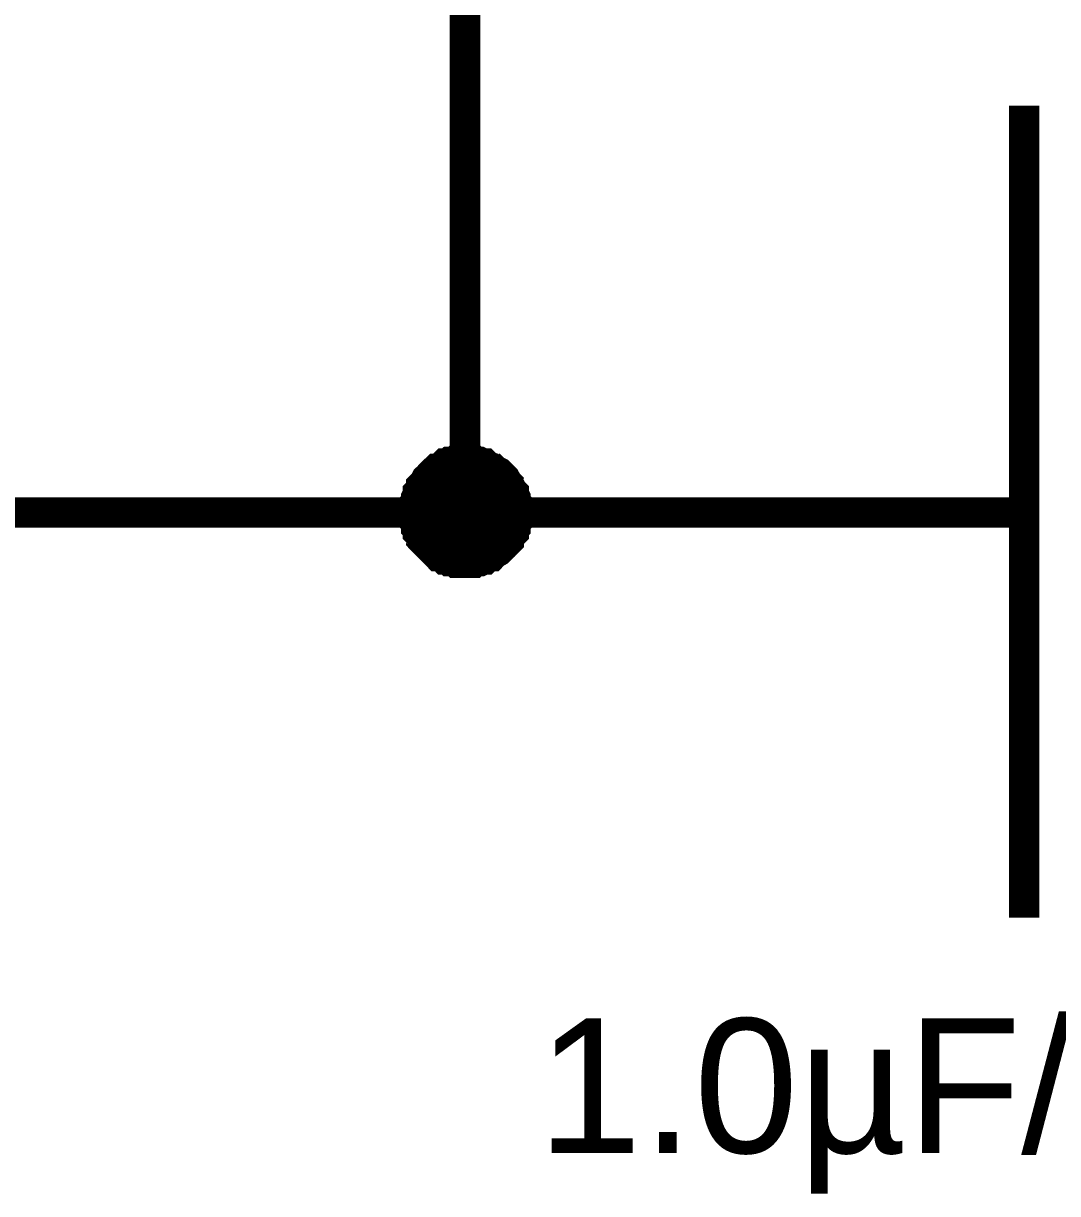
# Model space of a CAD drawing. Header units: millimetres. Extents: x -2024 to 917, y -725 to 13.
# Drawn here: x -1545.95 to -1535.76, y -398.38 to -386.86 of the extents above; entities that cross this region are included whole.
import ezdxf

# ---------------------------------------------------------------- set-up
doc = ezdxf.new("R2010")
doc.units = ezdxf.units.MM
doc.styles.get("Standard").update_dxf_attribs({"font": 'arial.ttf'})

msp = doc.modelspace()

# ---------------------------------------------------------------- linework, layer by layer
at = {"color": 7}
for points, const_width in [([(-1559.078, -391.673), (-1541.6, -391.673), (-1541.6, -376.671), (-1546.599, -376.671)], 0.3), ([(-1536.089, -395.664), (-1536.089, -387.666)], 0.3), ([(-1542.097, -391.673), (-1542.097, -391.64), (-1542.097, -391.624), (-1542.097, -391.591), (-1542.08, -391.574), (-1542.08, -391.541), (-1542.08, -391.524), (-1542.064, -391.491), (-1542.064, -391.475), (-1542.047, -391.458), (-1542.03, -391.425), (-1542.03, -391.408), (-1542.014, -391.392), (-1541.997, -391.375), (-1541.981, -391.342), (-1541.964, -391.326), (-1541.948, -391.309), (-1541.931, -391.292), (-1541.915, -391.276), (-1541.898, -391.259), (-1541.881, -391.243), (-1541.865, -391.243), (-1541.832, -391.226), (-1541.815, -391.21), (-1541.799, -391.193), (-1541.766, -391.193), (-1541.749, -391.177), (-1541.733, -391.177), (-1541.699, -391.177), (-1541.683, -391.16), (-1541.65, -391.16), (-1541.633, -391.16), (-1541.6, -391.16)], 0.3), ([(-1542.097, -391.673), (-1542.097, -391.64), (-1542.097, -391.624), (-1542.097, -391.591), (-1542.08, -391.574), (-1542.08, -391.541), (-1542.08, -391.524), (-1542.064, -391.491), (-1542.064, -391.475), (-1542.047, -391.458), (-1542.03, -391.425), (-1542.03, -391.408), (-1542.014, -391.392), (-1541.997, -391.375), (-1541.981, -391.342), (-1541.964, -391.326), (-1541.948, -391.309), (-1541.931, -391.292), (-1541.915, -391.276), (-1541.898, -391.259), (-1541.881, -391.243), (-1541.865, -391.243), (-1541.832, -391.226), (-1541.815, -391.21), (-1541.799, -391.193), (-1541.766, -391.193), (-1541.749, -391.177), (-1541.733, -391.177), (-1541.699, -391.177), (-1541.683, -391.16), (-1541.65, -391.16), (-1541.633, -391.16), (-1541.6, -391.16)], 0.3), ([(-1542.097, -391.673), (-1542.097, -391.64), (-1542.097, -391.624), (-1542.097, -391.591), (-1542.08, -391.574), (-1542.08, -391.541), (-1542.08, -391.524), (-1542.064, -391.491), (-1542.064, -391.475), (-1542.047, -391.458), (-1542.03, -391.425), (-1542.03, -391.408), (-1542.014, -391.392), (-1541.997, -391.375), (-1541.981, -391.342), (-1541.964, -391.326), (-1541.948, -391.309), (-1541.931, -391.292), (-1541.915, -391.276), (-1541.898, -391.259), (-1541.881, -391.243), (-1541.865, -391.243), (-1541.832, -391.226), (-1541.815, -391.21), (-1541.799, -391.193), (-1541.766, -391.193), (-1541.749, -391.177), (-1541.733, -391.177), (-1541.699, -391.177), (-1541.683, -391.16), (-1541.65, -391.16), (-1541.633, -391.16), (-1541.6, -391.16)], 0.3), ([(-1542.097, -391.673), (-1542.097, -391.64), (-1542.097, -391.624), (-1542.097, -391.591), (-1542.08, -391.574), (-1542.08, -391.541), (-1542.08, -391.524), (-1542.064, -391.491), (-1542.064, -391.475), (-1542.047, -391.458), (-1542.03, -391.425), (-1542.03, -391.408), (-1542.014, -391.392), (-1541.997, -391.375), (-1541.981, -391.342), (-1541.964, -391.326), (-1541.948, -391.309), (-1541.931, -391.292), (-1541.915, -391.276), (-1541.898, -391.259), (-1541.881, -391.243), (-1541.865, -391.243), (-1541.832, -391.226), (-1541.815, -391.21), (-1541.799, -391.193), (-1541.766, -391.193), (-1541.749, -391.177), (-1541.733, -391.177), (-1541.699, -391.177), (-1541.683, -391.16), (-1541.65, -391.16), (-1541.633, -391.16), (-1541.6, -391.16)], 0.3), ([(-1541.6, -391.16), (-1541.6, -391.16)], 0.3), ([(-1541.6, -391.16), (-1541.567, -391.16), (-1541.55, -391.16), (-1541.517, -391.16), (-1541.501, -391.177), (-1541.468, -391.177), (-1541.451, -391.177), (-1541.418, -391.193), (-1541.402, -391.193), (-1541.385, -391.21), (-1541.352, -391.226), (-1541.335, -391.243), (-1541.319, -391.243), (-1541.302, -391.259), (-1541.269, -391.276), (-1541.253, -391.292), (-1541.236, -391.309), (-1541.219, -391.326), (-1541.203, -391.342), (-1541.186, -391.375), (-1541.17, -391.392), (-1541.17, -391.408), (-1541.153, -391.425), (-1541.137, -391.458), (-1541.12, -391.475), (-1541.12, -391.491), (-1541.104, -391.524), (-1541.104, -391.541), (-1541.104, -391.574), (-1541.087, -391.591), (-1541.087, -391.624), (-1541.087, -391.64), (-1541.087, -391.673)], 0.3), ([(-1541.6, -391.16), (-1541.6, -391.16)], 0.3), ([(-1541.6, -391.16), (-1541.567, -391.16), (-1541.55, -391.16), (-1541.517, -391.16), (-1541.501, -391.177), (-1541.468, -391.177), (-1541.451, -391.177), (-1541.418, -391.193), (-1541.402, -391.193), (-1541.385, -391.21), (-1541.352, -391.226), (-1541.335, -391.243), (-1541.319, -391.243), (-1541.302, -391.259), (-1541.269, -391.276), (-1541.253, -391.292), (-1541.236, -391.309), (-1541.219, -391.326), (-1541.203, -391.342), (-1541.186, -391.375), (-1541.17, -391.392), (-1541.17, -391.408), (-1541.153, -391.425), (-1541.137, -391.458), (-1541.12, -391.475), (-1541.12, -391.491), (-1541.104, -391.524), (-1541.104, -391.541), (-1541.104, -391.574), (-1541.087, -391.591), (-1541.087, -391.624), (-1541.087, -391.64), (-1541.087, -391.673)], 0.3), ([(-1541.6, -391.16), (-1541.6, -391.16)], 0.3), ([(-1541.6, -391.16), (-1541.567, -391.16), (-1541.55, -391.16), (-1541.517, -391.16), (-1541.501, -391.177), (-1541.468, -391.177), (-1541.451, -391.177), (-1541.418, -391.193), (-1541.402, -391.193), (-1541.385, -391.21), (-1541.352, -391.226), (-1541.335, -391.243), (-1541.319, -391.243), (-1541.302, -391.259), (-1541.269, -391.276), (-1541.253, -391.292), (-1541.236, -391.309), (-1541.219, -391.326), (-1541.203, -391.342), (-1541.186, -391.375), (-1541.17, -391.392), (-1541.17, -391.408), (-1541.153, -391.425), (-1541.137, -391.458), (-1541.12, -391.475), (-1541.12, -391.491), (-1541.104, -391.524), (-1541.104, -391.541), (-1541.104, -391.574), (-1541.087, -391.591), (-1541.087, -391.624), (-1541.087, -391.64), (-1541.087, -391.673)], 0.3), ([(-1541.6, -391.16), (-1541.6, -391.16)], 0.3), ([(-1541.6, -391.16), (-1541.567, -391.16), (-1541.55, -391.16), (-1541.517, -391.16), (-1541.501, -391.177), (-1541.468, -391.177), (-1541.451, -391.177), (-1541.418, -391.193), (-1541.402, -391.193), (-1541.385, -391.21), (-1541.352, -391.226), (-1541.335, -391.243), (-1541.319, -391.243), (-1541.302, -391.259), (-1541.269, -391.276), (-1541.253, -391.292), (-1541.236, -391.309), (-1541.219, -391.326), (-1541.203, -391.342), (-1541.186, -391.375), (-1541.17, -391.392), (-1541.17, -391.408), (-1541.153, -391.425), (-1541.137, -391.458), (-1541.12, -391.475), (-1541.12, -391.491), (-1541.104, -391.524), (-1541.104, -391.541), (-1541.104, -391.574), (-1541.087, -391.591), (-1541.087, -391.624), (-1541.087, -391.64), (-1541.087, -391.673)], 0.3), ([(-1542.097, -391.673), (-1542.097, -391.64), (-1542.097, -391.624), (-1542.097, -391.591), (-1542.08, -391.574), (-1542.08, -391.541), (-1542.08, -391.524), (-1542.064, -391.491), (-1542.064, -391.475), (-1542.047, -391.458), (-1542.03, -391.425), (-1542.03, -391.408), (-1542.014, -391.392), (-1541.997, -391.375), (-1541.981, -391.342), (-1541.964, -391.326), (-1541.948, -391.309), (-1541.931, -391.292), (-1541.915, -391.276), (-1541.898, -391.259), (-1541.881, -391.243), (-1541.865, -391.243), (-1541.832, -391.226), (-1541.815, -391.21), (-1541.799, -391.193), (-1541.766, -391.193), (-1541.749, -391.177), (-1541.733, -391.177), (-1541.699, -391.177), (-1541.683, -391.16), (-1541.65, -391.16), (-1541.633, -391.16), (-1541.6, -391.16)], 0.0991), ([(-1542.097, -391.673), (-1542.097, -391.64), (-1542.097, -391.624), (-1542.097, -391.591), (-1542.08, -391.574), (-1542.08, -391.541), (-1542.08, -391.524), (-1542.064, -391.491), (-1542.064, -391.475), (-1542.047, -391.458), (-1542.03, -391.425), (-1542.03, -391.408), (-1542.014, -391.392), (-1541.997, -391.375), (-1541.981, -391.342), (-1541.964, -391.326), (-1541.948, -391.309), (-1541.931, -391.292), (-1541.915, -391.276), (-1541.898, -391.259), (-1541.881, -391.243), (-1541.865, -391.243), (-1541.832, -391.226), (-1541.815, -391.21), (-1541.799, -391.193), (-1541.766, -391.193), (-1541.749, -391.177), (-1541.733, -391.177), (-1541.699, -391.177), (-1541.683, -391.16), (-1541.65, -391.16), (-1541.633, -391.16), (-1541.6, -391.16)], 0.0991), ([(-1542.097, -391.673), (-1542.097, -391.64), (-1542.097, -391.624), (-1542.097, -391.591), (-1542.08, -391.574), (-1542.08, -391.541), (-1542.08, -391.524), (-1542.064, -391.491), (-1542.064, -391.475), (-1542.047, -391.458), (-1542.03, -391.425), (-1542.03, -391.408), (-1542.014, -391.392), (-1541.997, -391.375), (-1541.981, -391.342), (-1541.964, -391.326), (-1541.948, -391.309), (-1541.931, -391.292), (-1541.915, -391.276), (-1541.898, -391.259), (-1541.881, -391.243), (-1541.865, -391.243), (-1541.832, -391.226), (-1541.815, -391.21), (-1541.799, -391.193), (-1541.766, -391.193), (-1541.749, -391.177), (-1541.733, -391.177), (-1541.699, -391.177), (-1541.683, -391.16), (-1541.65, -391.16), (-1541.633, -391.16), (-1541.6, -391.16)], 0.0991), ([(-1542.097, -391.673), (-1542.097, -391.64), (-1542.097, -391.624), (-1542.097, -391.591), (-1542.08, -391.574), (-1542.08, -391.541), (-1542.08, -391.524), (-1542.064, -391.491), (-1542.064, -391.475), (-1542.047, -391.458), (-1542.03, -391.425), (-1542.03, -391.408), (-1542.014, -391.392), (-1541.997, -391.375), (-1541.981, -391.342), (-1541.964, -391.326), (-1541.948, -391.309), (-1541.931, -391.292), (-1541.915, -391.276), (-1541.898, -391.259), (-1541.881, -391.243), (-1541.865, -391.243), (-1541.832, -391.226), (-1541.815, -391.21), (-1541.799, -391.193), (-1541.766, -391.193), (-1541.749, -391.177), (-1541.733, -391.177), (-1541.699, -391.177), (-1541.683, -391.16), (-1541.65, -391.16), (-1541.633, -391.16), (-1541.6, -391.16)], 0.0991), ([(-1541.6, -391.16), (-1541.6, -391.16)], 0.0991), ([(-1541.6, -391.16), (-1541.567, -391.16), (-1541.55, -391.16), (-1541.517, -391.16), (-1541.501, -391.177), (-1541.468, -391.177), (-1541.451, -391.177), (-1541.418, -391.193), (-1541.402, -391.193), (-1541.385, -391.21), (-1541.352, -391.226), (-1541.335, -391.243), (-1541.319, -391.243), (-1541.302, -391.259), (-1541.269, -391.276), (-1541.253, -391.292), (-1541.236, -391.309), (-1541.219, -391.326), (-1541.203, -391.342), (-1541.186, -391.375), (-1541.17, -391.392), (-1541.17, -391.408), (-1541.153, -391.425), (-1541.137, -391.458), (-1541.12, -391.475), (-1541.12, -391.491), (-1541.104, -391.524), (-1541.104, -391.541), (-1541.104, -391.574), (-1541.087, -391.591), (-1541.087, -391.624), (-1541.087, -391.64), (-1541.087, -391.673)], 0.0991), ([(-1541.6, -391.16), (-1541.6, -391.16)], 0.0991), ([(-1541.6, -391.16), (-1541.567, -391.16), (-1541.55, -391.16), (-1541.517, -391.16), (-1541.501, -391.177), (-1541.468, -391.177), (-1541.451, -391.177), (-1541.418, -391.193), (-1541.402, -391.193), (-1541.385, -391.21), (-1541.352, -391.226), (-1541.335, -391.243), (-1541.319, -391.243), (-1541.302, -391.259), (-1541.269, -391.276), (-1541.253, -391.292), (-1541.236, -391.309), (-1541.219, -391.326), (-1541.203, -391.342), (-1541.186, -391.375), (-1541.17, -391.392), (-1541.17, -391.408), (-1541.153, -391.425), (-1541.137, -391.458), (-1541.12, -391.475), (-1541.12, -391.491), (-1541.104, -391.524), (-1541.104, -391.541), (-1541.104, -391.574), (-1541.087, -391.591), (-1541.087, -391.624), (-1541.087, -391.64), (-1541.087, -391.673)], 0.0991), ([(-1541.6, -391.16), (-1541.6, -391.16)], 0.0991), ([(-1541.6, -391.16), (-1541.567, -391.16), (-1541.55, -391.16), (-1541.517, -391.16), (-1541.501, -391.177), (-1541.468, -391.177), (-1541.451, -391.177), (-1541.418, -391.193), (-1541.402, -391.193), (-1541.385, -391.21), (-1541.352, -391.226), (-1541.335, -391.243), (-1541.319, -391.243), (-1541.302, -391.259), (-1541.269, -391.276), (-1541.253, -391.292), (-1541.236, -391.309), (-1541.219, -391.326), (-1541.203, -391.342), (-1541.186, -391.375), (-1541.17, -391.392), (-1541.17, -391.408), (-1541.153, -391.425), (-1541.137, -391.458), (-1541.12, -391.475), (-1541.12, -391.491), (-1541.104, -391.524), (-1541.104, -391.541), (-1541.104, -391.574), (-1541.087, -391.591), (-1541.087, -391.624), (-1541.087, -391.64), (-1541.087, -391.673)], 0.0991), ([(-1541.6, -391.16), (-1541.6, -391.16)], 0.0991), ([(-1541.6, -391.16), (-1541.567, -391.16), (-1541.55, -391.16), (-1541.517, -391.16), (-1541.501, -391.177), (-1541.468, -391.177), (-1541.451, -391.177), (-1541.418, -391.193), (-1541.402, -391.193), (-1541.385, -391.21), (-1541.352, -391.226), (-1541.335, -391.243), (-1541.319, -391.243), (-1541.302, -391.259), (-1541.269, -391.276), (-1541.253, -391.292), (-1541.236, -391.309), (-1541.219, -391.326), (-1541.203, -391.342), (-1541.186, -391.375), (-1541.17, -391.392), (-1541.17, -391.408), (-1541.153, -391.425), (-1541.137, -391.458), (-1541.12, -391.475), (-1541.12, -391.491), (-1541.104, -391.524), (-1541.104, -391.541), (-1541.104, -391.574), (-1541.087, -391.591), (-1541.087, -391.624), (-1541.087, -391.64), (-1541.087, -391.673)], 0.0991), ([(-1541.6, -392.17), (-1541.633, -392.17), (-1541.65, -392.17), (-1541.683, -392.17), (-1541.699, -392.154), (-1541.733, -392.154), (-1541.749, -392.154), (-1541.766, -392.137), (-1541.799, -392.137), (-1541.815, -392.12), (-1541.832, -392.104), (-1541.865, -392.104), (-1541.881, -392.087), (-1541.898, -392.071), (-1541.915, -392.054), (-1541.931, -392.038), (-1541.948, -392.021), (-1541.964, -392.005), (-1541.981, -391.988), (-1541.997, -391.971), (-1542.014, -391.955), (-1542.03, -391.938), (-1542.03, -391.905), (-1542.047, -391.889), (-1542.064, -391.872), (-1542.064, -391.839), (-1542.08, -391.822), (-1542.08, -391.806), (-1542.08, -391.773), (-1542.097, -391.756), (-1542.097, -391.723), (-1542.097, -391.706), (-1542.097, -391.673)], 0.3), ([(-1542.097, -391.673), (-1542.097, -391.673)], 0.3), ([(-1541.6, -392.17), (-1541.633, -392.17), (-1541.65, -392.17), (-1541.683, -392.17), (-1541.699, -392.154), (-1541.733, -392.154), (-1541.749, -392.154), (-1541.766, -392.137), (-1541.799, -392.137), (-1541.815, -392.12), (-1541.832, -392.104), (-1541.865, -392.104), (-1541.881, -392.087), (-1541.898, -392.071), (-1541.915, -392.054), (-1541.931, -392.038), (-1541.948, -392.021), (-1541.964, -392.005), (-1541.981, -391.988), (-1541.997, -391.971), (-1542.014, -391.955), (-1542.03, -391.938), (-1542.03, -391.905), (-1542.047, -391.889), (-1542.064, -391.872), (-1542.064, -391.839), (-1542.08, -391.822), (-1542.08, -391.806), (-1542.08, -391.773), (-1542.097, -391.756), (-1542.097, -391.723), (-1542.097, -391.706), (-1542.097, -391.673)], 0.3), ([(-1542.097, -391.673), (-1542.097, -391.673)], 0.3), ([(-1541.6, -392.17), (-1541.633, -392.17), (-1541.65, -392.17), (-1541.683, -392.17), (-1541.699, -392.154), (-1541.733, -392.154), (-1541.749, -392.154), (-1541.766, -392.137), (-1541.799, -392.137), (-1541.815, -392.12), (-1541.832, -392.104), (-1541.865, -392.104), (-1541.881, -392.087), (-1541.898, -392.071), (-1541.915, -392.054), (-1541.931, -392.038), (-1541.948, -392.021), (-1541.964, -392.005), (-1541.981, -391.988), (-1541.997, -391.971), (-1542.014, -391.955), (-1542.03, -391.938), (-1542.03, -391.905), (-1542.047, -391.889), (-1542.064, -391.872), (-1542.064, -391.839), (-1542.08, -391.822), (-1542.08, -391.806), (-1542.08, -391.773), (-1542.097, -391.756), (-1542.097, -391.723), (-1542.097, -391.706), (-1542.097, -391.673)], 0.3), ([(-1542.097, -391.673), (-1542.097, -391.673)], 0.3), ([(-1541.6, -392.17), (-1541.633, -392.17), (-1541.65, -392.17), (-1541.683, -392.17), (-1541.699, -392.154), (-1541.733, -392.154), (-1541.749, -392.154), (-1541.766, -392.137), (-1541.799, -392.137), (-1541.815, -392.12), (-1541.832, -392.104), (-1541.865, -392.104), (-1541.881, -392.087), (-1541.898, -392.071), (-1541.915, -392.054), (-1541.931, -392.038), (-1541.948, -392.021), (-1541.964, -392.005), (-1541.981, -391.988), (-1541.997, -391.971), (-1542.014, -391.955), (-1542.03, -391.938), (-1542.03, -391.905), (-1542.047, -391.889), (-1542.064, -391.872), (-1542.064, -391.839), (-1542.08, -391.822), (-1542.08, -391.806), (-1542.08, -391.773), (-1542.097, -391.756), (-1542.097, -391.723), (-1542.097, -391.706), (-1542.097, -391.673)], 0.3), ([(-1542.097, -391.673), (-1542.097, -391.673)], 0.3), ([(-1541.087, -391.673), (-1541.087, -391.706), (-1541.087, -391.723), (-1541.087, -391.756), (-1541.104, -391.773), (-1541.104, -391.806), (-1541.104, -391.822), (-1541.12, -391.839), (-1541.12, -391.872), (-1541.137, -391.889), (-1541.153, -391.905), (-1541.17, -391.938), (-1541.17, -391.955), (-1541.186, -391.971), (-1541.203, -391.988), (-1541.219, -392.005), (-1541.236, -392.021), (-1541.253, -392.038), (-1541.269, -392.054), (-1541.302, -392.071), (-1541.319, -392.087), (-1541.335, -392.104), (-1541.352, -392.104), (-1541.385, -392.12), (-1541.402, -392.137), (-1541.418, -392.137), (-1541.451, -392.154), (-1541.468, -392.154), (-1541.501, -392.154), (-1541.517, -392.17), (-1541.55, -392.17), (-1541.567, -392.17), (-1541.6, -392.17)], 0.3), ([(-1541.6, -391.673), (-1539.101, -391.673)], 0.3), ([(-1541.087, -391.673), (-1541.087, -391.706), (-1541.087, -391.723), (-1541.087, -391.756), (-1541.104, -391.773), (-1541.104, -391.806), (-1541.104, -391.822), (-1541.12, -391.839), (-1541.12, -391.872), (-1541.137, -391.889), (-1541.153, -391.905), (-1541.17, -391.938), (-1541.17, -391.955), (-1541.186, -391.971), (-1541.203, -391.988), (-1541.219, -392.005), (-1541.236, -392.021), (-1541.253, -392.038), (-1541.269, -392.054), (-1541.302, -392.071), (-1541.319, -392.087), (-1541.335, -392.104), (-1541.352, -392.104), (-1541.385, -392.12), (-1541.402, -392.137), (-1541.418, -392.137), (-1541.451, -392.154), (-1541.468, -392.154), (-1541.501, -392.154), (-1541.517, -392.17), (-1541.55, -392.17), (-1541.567, -392.17), (-1541.6, -392.17)], 0.3), ([(-1541.087, -391.673), (-1541.087, -391.706), (-1541.087, -391.723), (-1541.087, -391.756), (-1541.104, -391.773), (-1541.104, -391.806), (-1541.104, -391.822), (-1541.12, -391.839), (-1541.12, -391.872), (-1541.137, -391.889), (-1541.153, -391.905), (-1541.17, -391.938), (-1541.17, -391.955), (-1541.186, -391.971), (-1541.203, -391.988), (-1541.219, -392.005), (-1541.236, -392.021), (-1541.253, -392.038), (-1541.269, -392.054), (-1541.302, -392.071), (-1541.319, -392.087), (-1541.335, -392.104), (-1541.352, -392.104), (-1541.385, -392.12), (-1541.402, -392.137), (-1541.418, -392.137), (-1541.451, -392.154), (-1541.468, -392.154), (-1541.501, -392.154), (-1541.517, -392.17), (-1541.55, -392.17), (-1541.567, -392.17), (-1541.6, -392.17)], 0.3), ([(-1541.087, -391.673), (-1541.087, -391.706), (-1541.087, -391.723), (-1541.087, -391.756), (-1541.104, -391.773), (-1541.104, -391.806), (-1541.104, -391.822), (-1541.12, -391.839), (-1541.12, -391.872), (-1541.137, -391.889), (-1541.153, -391.905), (-1541.17, -391.938), (-1541.17, -391.955), (-1541.186, -391.971), (-1541.203, -391.988), (-1541.219, -392.005), (-1541.236, -392.021), (-1541.253, -392.038), (-1541.269, -392.054), (-1541.302, -392.071), (-1541.319, -392.087), (-1541.335, -392.104), (-1541.352, -392.104), (-1541.385, -392.12), (-1541.402, -392.137), (-1541.418, -392.137), (-1541.451, -392.154), (-1541.468, -392.154), (-1541.501, -392.154), (-1541.517, -392.17), (-1541.55, -392.17), (-1541.567, -392.17), (-1541.6, -392.17)], 0.3), ([(-1541.087, -391.673), (-1541.087, -391.673), (-1541.087, -391.673), (-1541.087, -391.673), (-1541.087, -391.673), (-1541.087, -391.673), (-1541.087, -391.673), (-1541.087, -391.673), (-1541.087, -391.673), (-1541.087, -391.673), (-1541.087, -391.673), (-1541.087, -391.673), (-1541.087, -391.673), (-1541.087, -391.673), (-1541.087, -391.673), (-1541.087, -391.673), (-1541.087, -391.673), (-1541.087, -391.673), (-1541.087, -391.673), (-1541.087, -391.673), (-1541.087, -391.673), (-1541.087, -391.673), (-1541.087, -391.673), (-1541.087, -391.673), (-1541.087, -391.673), (-1541.087, -391.673), (-1541.087, -391.673), (-1541.087, -391.673), (-1541.087, -391.673), (-1541.087, -391.673), (-1541.087, -391.673), (-1541.087, -391.673), (-1541.087, -391.673)], 0.3), ([(-1541.087, -391.673), (-1541.087, -391.673)], 0.3), ([(-1541.087, -391.673), (-1541.087, -391.673), (-1541.087, -391.673), (-1541.087, -391.673), (-1541.087, -391.673), (-1541.087, -391.673), (-1541.087, -391.673), (-1541.087, -391.673), (-1541.087, -391.673), (-1541.087, -391.673), (-1541.087, -391.673), (-1541.087, -391.673), (-1541.087, -391.673), (-1541.087, -391.673), (-1541.087, -391.673), (-1541.087, -391.673), (-1541.087, -391.673), (-1541.087, -391.673), (-1541.087, -391.673), (-1541.087, -391.673), (-1541.087, -391.673), (-1541.087, -391.673), (-1541.087, -391.673), (-1541.087, -391.673), (-1541.087, -391.673), (-1541.087, -391.673), (-1541.087, -391.673), (-1541.087, -391.673), (-1541.087, -391.673), (-1541.087, -391.673), (-1541.087, -391.673), (-1541.087, -391.673), (-1541.087, -391.673)], 0.3), ([(-1541.087, -391.673), (-1541.087, -391.673)], 0.3), ([(-1541.087, -391.673), (-1541.087, -391.673), (-1541.087, -391.673), (-1541.087, -391.673), (-1541.087, -391.673), (-1541.087, -391.673), (-1541.087, -391.673), (-1541.087, -391.673), (-1541.087, -391.673), (-1541.087, -391.673), (-1541.087, -391.673), (-1541.087, -391.673), (-1541.087, -391.673), (-1541.087, -391.673), (-1541.087, -391.673), (-1541.087, -391.673), (-1541.087, -391.673), (-1541.087, -391.673), (-1541.087, -391.673), (-1541.087, -391.673), (-1541.087, -391.673), (-1541.087, -391.673), (-1541.087, -391.673), (-1541.087, -391.673), (-1541.087, -391.673), (-1541.087, -391.673), (-1541.087, -391.673), (-1541.087, -391.673), (-1541.087, -391.673), (-1541.087, -391.673), (-1541.087, -391.673), (-1541.087, -391.673), (-1541.087, -391.673)], 0.3), ([(-1541.087, -391.673), (-1541.087, -391.673)], 0.3), ([(-1541.087, -391.673), (-1541.087, -391.673), (-1541.087, -391.673), (-1541.087, -391.673), (-1541.087, -391.673), (-1541.087, -391.673), (-1541.087, -391.673), (-1541.087, -391.673), (-1541.087, -391.673), (-1541.087, -391.673), (-1541.087, -391.673), (-1541.087, -391.673), (-1541.087, -391.673), (-1541.087, -391.673), (-1541.087, -391.673), (-1541.087, -391.673), (-1541.087, -391.673), (-1541.087, -391.673), (-1541.087, -391.673), (-1541.087, -391.673), (-1541.087, -391.673), (-1541.087, -391.673), (-1541.087, -391.673), (-1541.087, -391.673), (-1541.087, -391.673), (-1541.087, -391.673), (-1541.087, -391.673), (-1541.087, -391.673), (-1541.087, -391.673), (-1541.087, -391.673), (-1541.087, -391.673), (-1541.087, -391.673), (-1541.087, -391.673)], 0.3), ([(-1541.087, -391.673), (-1541.087, -391.673)], 0.3), ([(-1536.089, -391.673), (-1539.101, -391.673)], 0.3), ([(-1541.6, -392.17), (-1541.633, -392.17), (-1541.65, -392.17), (-1541.683, -392.17), (-1541.699, -392.154), (-1541.733, -392.154), (-1541.749, -392.154), (-1541.766, -392.137), (-1541.799, -392.137), (-1541.815, -392.12), (-1541.832, -392.104), (-1541.865, -392.104), (-1541.881, -392.087), (-1541.898, -392.071), (-1541.915, -392.054), (-1541.931, -392.038), (-1541.948, -392.021), (-1541.964, -392.005), (-1541.981, -391.988), (-1541.997, -391.971), (-1542.014, -391.955), (-1542.03, -391.938), (-1542.03, -391.905), (-1542.047, -391.889), (-1542.064, -391.872), (-1542.064, -391.839), (-1542.08, -391.822), (-1542.08, -391.806), (-1542.08, -391.773), (-1542.097, -391.756), (-1542.097, -391.723), (-1542.097, -391.706), (-1542.097, -391.673)], 0.0991), ([(-1542.097, -391.673), (-1542.097, -391.673)], 0.0991), ([(-1541.6, -392.17), (-1541.633, -392.17), (-1541.65, -392.17), (-1541.683, -392.17), (-1541.699, -392.154), (-1541.733, -392.154), (-1541.749, -392.154), (-1541.766, -392.137), (-1541.799, -392.137), (-1541.815, -392.12), (-1541.832, -392.104), (-1541.865, -392.104), (-1541.881, -392.087), (-1541.898, -392.071), (-1541.915, -392.054), (-1541.931, -392.038), (-1541.948, -392.021), (-1541.964, -392.005), (-1541.981, -391.988), (-1541.997, -391.971), (-1542.014, -391.955), (-1542.03, -391.938), (-1542.03, -391.905), (-1542.047, -391.889), (-1542.064, -391.872), (-1542.064, -391.839), (-1542.08, -391.822), (-1542.08, -391.806), (-1542.08, -391.773), (-1542.097, -391.756), (-1542.097, -391.723), (-1542.097, -391.706), (-1542.097, -391.673)], 0.0991), ([(-1542.097, -391.673), (-1542.097, -391.673)], 0.0991), ([(-1541.6, -392.17), (-1541.633, -392.17), (-1541.65, -392.17), (-1541.683, -392.17), (-1541.699, -392.154), (-1541.733, -392.154), (-1541.749, -392.154), (-1541.766, -392.137), (-1541.799, -392.137), (-1541.815, -392.12), (-1541.832, -392.104), (-1541.865, -392.104), (-1541.881, -392.087), (-1541.898, -392.071), (-1541.915, -392.054), (-1541.931, -392.038), (-1541.948, -392.021), (-1541.964, -392.005), (-1541.981, -391.988), (-1541.997, -391.971), (-1542.014, -391.955), (-1542.03, -391.938), (-1542.03, -391.905), (-1542.047, -391.889), (-1542.064, -391.872), (-1542.064, -391.839), (-1542.08, -391.822), (-1542.08, -391.806), (-1542.08, -391.773), (-1542.097, -391.756), (-1542.097, -391.723), (-1542.097, -391.706), (-1542.097, -391.673)], 0.0991), ([(-1542.097, -391.673), (-1542.097, -391.673)], 0.0991), ([(-1541.6, -392.17), (-1541.633, -392.17), (-1541.65, -392.17), (-1541.683, -392.17), (-1541.699, -392.154), (-1541.733, -392.154), (-1541.749, -392.154), (-1541.766, -392.137), (-1541.799, -392.137), (-1541.815, -392.12), (-1541.832, -392.104), (-1541.865, -392.104), (-1541.881, -392.087), (-1541.898, -392.071), (-1541.915, -392.054), (-1541.931, -392.038), (-1541.948, -392.021), (-1541.964, -392.005), (-1541.981, -391.988), (-1541.997, -391.971), (-1542.014, -391.955), (-1542.03, -391.938), (-1542.03, -391.905), (-1542.047, -391.889), (-1542.064, -391.872), (-1542.064, -391.839), (-1542.08, -391.822), (-1542.08, -391.806), (-1542.08, -391.773), (-1542.097, -391.756), (-1542.097, -391.723), (-1542.097, -391.706), (-1542.097, -391.673)], 0.0991), ([(-1542.097, -391.673), (-1542.097, -391.673)], 0.0991), ([(-1541.087, -391.673), (-1541.087, -391.706), (-1541.087, -391.723), (-1541.087, -391.756), (-1541.104, -391.773), (-1541.104, -391.806), (-1541.104, -391.822), (-1541.12, -391.839), (-1541.12, -391.872), (-1541.137, -391.889), (-1541.153, -391.905), (-1541.17, -391.938), (-1541.17, -391.955), (-1541.186, -391.971), (-1541.203, -391.988), (-1541.219, -392.005), (-1541.236, -392.021), (-1541.253, -392.038), (-1541.269, -392.054), (-1541.302, -392.071), (-1541.319, -392.087), (-1541.335, -392.104), (-1541.352, -392.104), (-1541.385, -392.12), (-1541.402, -392.137), (-1541.418, -392.137), (-1541.451, -392.154), (-1541.468, -392.154), (-1541.501, -392.154), (-1541.517, -392.17), (-1541.55, -392.17), (-1541.567, -392.17), (-1541.6, -392.17)], 0.0991), ([(-1541.087, -391.673), (-1541.087, -391.706), (-1541.087, -391.723), (-1541.087, -391.756), (-1541.104, -391.773), (-1541.104, -391.806), (-1541.104, -391.822), (-1541.12, -391.839), (-1541.12, -391.872), (-1541.137, -391.889), (-1541.153, -391.905), (-1541.17, -391.938), (-1541.17, -391.955), (-1541.186, -391.971), (-1541.203, -391.988), (-1541.219, -392.005), (-1541.236, -392.021), (-1541.253, -392.038), (-1541.269, -392.054), (-1541.302, -392.071), (-1541.319, -392.087), (-1541.335, -392.104), (-1541.352, -392.104), (-1541.385, -392.12), (-1541.402, -392.137), (-1541.418, -392.137), (-1541.451, -392.154), (-1541.468, -392.154), (-1541.501, -392.154), (-1541.517, -392.17), (-1541.55, -392.17), (-1541.567, -392.17), (-1541.6, -392.17)], 0.0991), ([(-1541.087, -391.673), (-1541.087, -391.706), (-1541.087, -391.723), (-1541.087, -391.756), (-1541.104, -391.773), (-1541.104, -391.806), (-1541.104, -391.822), (-1541.12, -391.839), (-1541.12, -391.872), (-1541.137, -391.889), (-1541.153, -391.905), (-1541.17, -391.938), (-1541.17, -391.955), (-1541.186, -391.971), (-1541.203, -391.988), (-1541.219, -392.005), (-1541.236, -392.021), (-1541.253, -392.038), (-1541.269, -392.054), (-1541.302, -392.071), (-1541.319, -392.087), (-1541.335, -392.104), (-1541.352, -392.104), (-1541.385, -392.12), (-1541.402, -392.137), (-1541.418, -392.137), (-1541.451, -392.154), (-1541.468, -392.154), (-1541.501, -392.154), (-1541.517, -392.17), (-1541.55, -392.17), (-1541.567, -392.17), (-1541.6, -392.17)], 0.0991), ([(-1541.087, -391.673), (-1541.087, -391.706), (-1541.087, -391.723), (-1541.087, -391.756), (-1541.104, -391.773), (-1541.104, -391.806), (-1541.104, -391.822), (-1541.12, -391.839), (-1541.12, -391.872), (-1541.137, -391.889), (-1541.153, -391.905), (-1541.17, -391.938), (-1541.17, -391.955), (-1541.186, -391.971), (-1541.203, -391.988), (-1541.219, -392.005), (-1541.236, -392.021), (-1541.253, -392.038), (-1541.269, -392.054), (-1541.302, -392.071), (-1541.319, -392.087), (-1541.335, -392.104), (-1541.352, -392.104), (-1541.385, -392.12), (-1541.402, -392.137), (-1541.418, -392.137), (-1541.451, -392.154), (-1541.468, -392.154), (-1541.501, -392.154), (-1541.517, -392.17), (-1541.55, -392.17), (-1541.567, -392.17), (-1541.6, -392.17)], 0.0991), ([(-1541.087, -391.673), (-1541.087, -391.673), (-1541.087, -391.673), (-1541.087, -391.673), (-1541.087, -391.673), (-1541.087, -391.673), (-1541.087, -391.673), (-1541.087, -391.673), (-1541.087, -391.673), (-1541.087, -391.673), (-1541.087, -391.673), (-1541.087, -391.673), (-1541.087, -391.673), (-1541.087, -391.673), (-1541.087, -391.673), (-1541.087, -391.673), (-1541.087, -391.673), (-1541.087, -391.673), (-1541.087, -391.673), (-1541.087, -391.673), (-1541.087, -391.673), (-1541.087, -391.673), (-1541.087, -391.673), (-1541.087, -391.673), (-1541.087, -391.673), (-1541.087, -391.673), (-1541.087, -391.673), (-1541.087, -391.673), (-1541.087, -391.673), (-1541.087, -391.673), (-1541.087, -391.673), (-1541.087, -391.673), (-1541.087, -391.673)], 0.0991), ([(-1541.087, -391.673), (-1541.087, -391.673)], 0.0991), ([(-1541.087, -391.673), (-1541.087, -391.673), (-1541.087, -391.673), (-1541.087, -391.673), (-1541.087, -391.673), (-1541.087, -391.673), (-1541.087, -391.673), (-1541.087, -391.673), (-1541.087, -391.673), (-1541.087, -391.673), (-1541.087, -391.673), (-1541.087, -391.673), (-1541.087, -391.673), (-1541.087, -391.673), (-1541.087, -391.673), (-1541.087, -391.673), (-1541.087, -391.673), (-1541.087, -391.673), (-1541.087, -391.673), (-1541.087, -391.673), (-1541.087, -391.673), (-1541.087, -391.673), (-1541.087, -391.673), (-1541.087, -391.673), (-1541.087, -391.673), (-1541.087, -391.673), (-1541.087, -391.673), (-1541.087, -391.673), (-1541.087, -391.673), (-1541.087, -391.673), (-1541.087, -391.673), (-1541.087, -391.673), (-1541.087, -391.673)], 0.0991), ([(-1541.087, -391.673), (-1541.087, -391.673)], 0.0991), ([(-1541.087, -391.673), (-1541.087, -391.673), (-1541.087, -391.673), (-1541.087, -391.673), (-1541.087, -391.673), (-1541.087, -391.673), (-1541.087, -391.673), (-1541.087, -391.673), (-1541.087, -391.673), (-1541.087, -391.673), (-1541.087, -391.673), (-1541.087, -391.673), (-1541.087, -391.673), (-1541.087, -391.673), (-1541.087, -391.673), (-1541.087, -391.673), (-1541.087, -391.673), (-1541.087, -391.673), (-1541.087, -391.673), (-1541.087, -391.673), (-1541.087, -391.673), (-1541.087, -391.673), (-1541.087, -391.673), (-1541.087, -391.673), (-1541.087, -391.673), (-1541.087, -391.673), (-1541.087, -391.673), (-1541.087, -391.673), (-1541.087, -391.673), (-1541.087, -391.673), (-1541.087, -391.673), (-1541.087, -391.673), (-1541.087, -391.673)], 0.0991), ([(-1541.087, -391.673), (-1541.087, -391.673)], 0.0991), ([(-1541.087, -391.673), (-1541.087, -391.673), (-1541.087, -391.673), (-1541.087, -391.673), (-1541.087, -391.673), (-1541.087, -391.673), (-1541.087, -391.673), (-1541.087, -391.673), (-1541.087, -391.673), (-1541.087, -391.673), (-1541.087, -391.673), (-1541.087, -391.673), (-1541.087, -391.673), (-1541.087, -391.673), (-1541.087, -391.673), (-1541.087, -391.673), (-1541.087, -391.673), (-1541.087, -391.673), (-1541.087, -391.673), (-1541.087, -391.673), (-1541.087, -391.673), (-1541.087, -391.673), (-1541.087, -391.673), (-1541.087, -391.673), (-1541.087, -391.673), (-1541.087, -391.673), (-1541.087, -391.673), (-1541.087, -391.673), (-1541.087, -391.673), (-1541.087, -391.673), (-1541.087, -391.673), (-1541.087, -391.673), (-1541.087, -391.673)], 0.0991), ([(-1541.087, -391.673), (-1541.087, -391.673)], 0.0991)]:
    msp.add_lwpolyline(points, dxfattribs=dict(at, const_width=const_width))
at = {"color": 7, "const_width": 0.508}
msp.add_lwpolyline([(-1541.852, -391.662, 1), (-1541.344, -391.662, 1)], format="xyb", close=True, dxfattribs=at)

# ---------------------------------------------------------------- texts
at = {"color": 7}
msp.add_text('1.0µF/16V', height=1.3247, dxfattribs=at).set_placement((-1540.888, -397.982))

doc.saveas('drawing.dxf')
